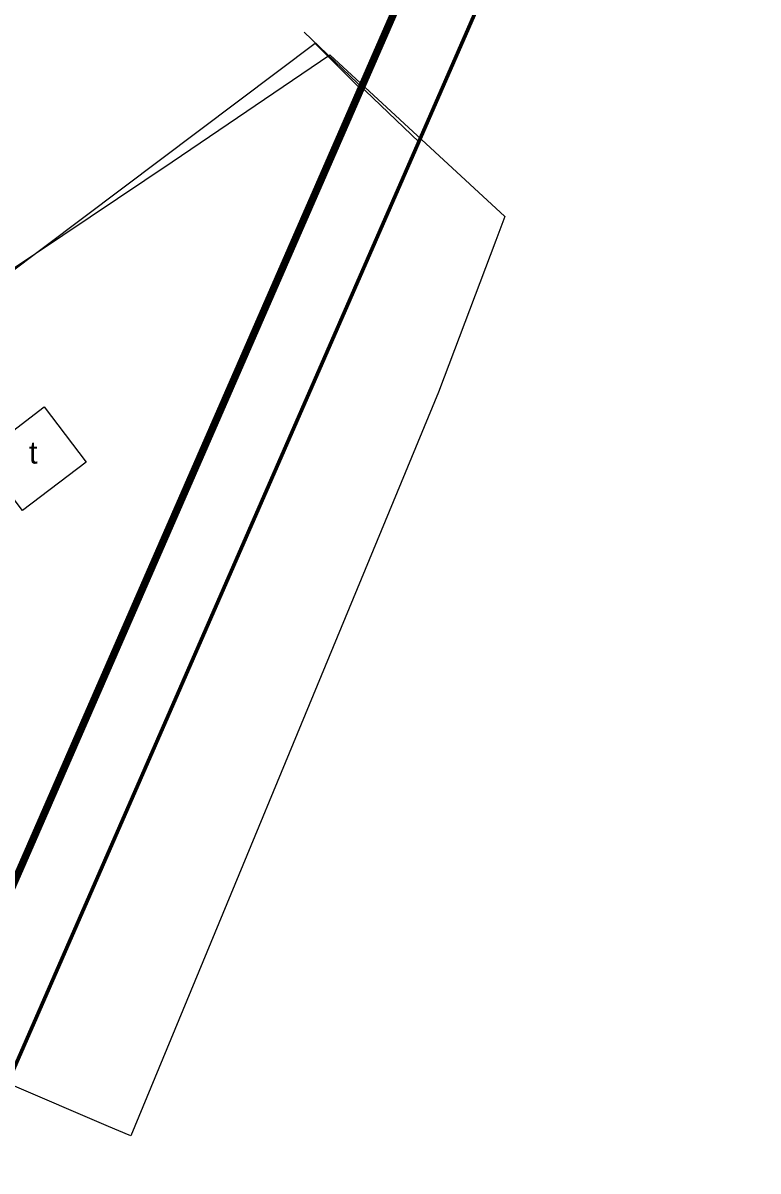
# Model space of a CAD drawing. Header units: metres. Extents: x 0 to 551036, y 0 to 1845929.
# Drawn here: x 548499 to 548597.8, y 1841695.5 to 1841850.1 of the extents above; entities that cross this region are included whole.
import ezdxf

# ---------------------------------------------------------------- set-up
doc = ezdxf.new("R2010")
doc.units = ezdxf.units.M
doc.header["$MEASUREMENT"] = 0
doc.linetypes.add('BD HH1 KEM TMB$0$DASHDOT2', pattern=[0.5, 0.25, -0.125, 0, -0.125])
for name, color, linetype, lineweight in [('BD HH1 KEM TMB$0$chamnha', 7, 'Continuous', 0), ('BD HH1 KEM TMB$0$nha', 7, 'Continuous', 0), ('BD HH1 KEM TMB$0$Ranh', 7, 'Continuous', 0), ('BD HH1 KEM TMB$0$ranhgioithucvat', 7, 'Continuous', 0), ('BD HH1 KEM TMB$0$tuong_ke', 7, 'Continuous', 0), ('Level 10', 7, 'Continuous', 0), ('Ranh', 7, 'Continuous', 0)]:
    doc.layers.add(name, color=color, linetype=linetype, lineweight=lineweight)
doc.styles.add('BD HH1 KEM TMB$0$chamnha', font='', dxfattribs={"height": 4})
doc.styles.get('BD HH1 KEM TMB$0$chamnha').set_extended_font_data('.VnArial')
doc.linetypes.add('FENCELINE1', pattern='A,6.35,-2.54,[133,ltypeshp.shx,S=2.54,R=0,X=-2.54,Y=0],-2.54,25.4', length=36.83)

msp = doc.modelspace()

# ---------------------------------------------------------------- linework, layer by layer
at = {"layer": 'BD HH1 KEM TMB$0$nha', "flags": 128}
msp.add_lwpolyline([(548493.22788, 1841791.84877), (548501.78348, 1841798.37654), (548507.44715, 1841790.95347), (548498.89154, 1841784.4257), (548493.22788, 1841791.84877)], close=True, dxfattribs=at)
at = {"layer": 'BD HH1 KEM TMB$0$Ranh', "color": 3, "linetype": 'BD HH1 KEM TMB$0$DASHDOT2', "ltscale": 6, "const_width": 0.5}
msp.add_lwpolyline([(547034.43997, 1842987.82483), (547784.75541, 1842697.43071), (548199.83297, 1842214.79155), (548597.52544, 1841937.88793), (548392.50742, 1841468.26311), (548551.48494, 1841051.14892), (548101.10368, 1840704.91926), (547600.75752, 1840951.69702), (547242.57197, 1841928.07708), (546883.41754, 1842351.55456)], dxfattribs=at)
at = {"layer": 'BD HH1 KEM TMB$0$ranhgioithucvat', "flags": 128}
msp.add_lwpolyline([(548544.39367, 1841841.17573), (548538.28184, 1841847.31392), (548496.62977, 1841815.97733), (548469.05638, 1841806.27485), (548461.09529, 1841795.02021), (548438.76489, 1841798.70708), (548427.1029, 1841786.29963)], dxfattribs=at)
at = {"layer": 'BD HH1 KEM TMB$0$tuong_ke', "flags": 128}
msp.add_lwpolyline([(548552.21091, 1841834.08814), (548536.7624, 1841848.83992)], dxfattribs=at)
at = {"layer": 'Level 10', "color": 5, "linetype": 'Continuous', "lineweight": 0, "flags": 128}
msp.add_lwpolyline([(548439.79, 1841802.35), (548461.31, 1841797.06), (548463.05, 1841797.96), (548476.14, 1841804.02), (548489.55, 1841811.63), (548519.02, 1841831.36), (548540.24, 1841845.78), (548563.76, 1841824.03), (548562.5434, 1841820.8008), (548554.85, 1841800.38), (548549.8127, 1841788.1893), (548513.48, 1841700.26), (548513.2349, 1841700.3651), (548510.475, 1841701.5481), (548443.75, 1841730.15), (548436.98, 1841733.54), (548419.16, 1841746.64), (548412.652, 1841754.245), (548405.16, 1841763)], dxfattribs=at)
at = {"layer": 'Ranh', "linetype": 'FENCELINE1', "lineweight": 13, "const_width": 1}
msp.add_lwpolyline([(545039.78842, 1844094.35008), (545124.08835, 1843654.25007), (545296.08835, 1843665.35004), (545306.4884, 1843960.65004), (545709.48834, 1843646.54997), (545656.48829, 1843320.54998), (546108.28829, 1843335.54991), (547778.80819, 1842689.00963), (548193.07811, 1842207.30956), (548585.07806, 1841934.3695), (548381.70799, 1841468.51953), (548541.08792, 1841050.34951), (548101.40786, 1840712.89958), (547608.7779, 1840958.86966), (547251.34806, 1841933.18972), (546890.08813, 1842359.14978), (545600.78827, 1843192.74999), (545260.58826, 1843158.05004), (544710.1383, 1843401.59013), (544568.32841, 1844020.54016), (545039.78842, 1844094.35008)], dxfattribs=at)

# ---------------------------------------------------------------- texts
at = {"layer": 'BD HH1 KEM TMB$0$chamnha', "style": 'BD HH1 KEM TMB$0$chamnha'}
msp.add_text('t', height=3, dxfattribs=at).set_placement((548499.75842, 1841790.75185))

doc.saveas('drawing.dxf')
